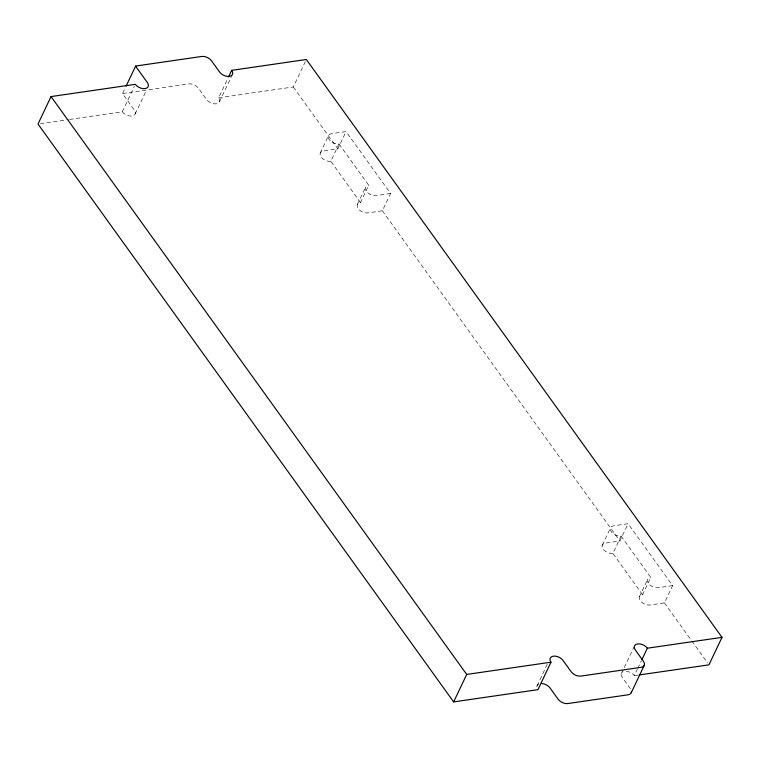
<?xml version="1.0" encoding="UTF-8"?>
<svg xmlns="http://www.w3.org/2000/svg" width="760" height="760" viewBox="0 0 760 760"><rect width="100%" height="100%" fill="white"/><g stroke="black" fill="none" stroke-linecap="round" stroke-linejoin="round"><path stroke-width="0.57" stroke-dasharray="3.8 2.85" d="M69.616 119.453L122.303 111.796A7.524 4.56 25.4 0 0 132.031 116.08A7.524 4.56 25.4 0 0 134.339 110.048L123.205 94.572A7.524 4.56 25.4 0 1 122.588 93.528L125.6 87.181M122.303 111.796L134.339 86.44M135.204 113.953L146.233 90.715M122.588 93.528L188.698 83.923A7.524 4.56 25.4 0 1 198.436 88.207L206.596 99.56A7.524 4.56 25.4 0 0 216.334 103.844A7.524 4.56 25.4 0 0 218.642 97.812L228.171 77.738M219.498 101.716L232.037 75.306M218.642 97.812L293.303 86.963L305.349 61.607M320.216 153.111L328.434 135.802M360.497 202.578L330.809 161.3L339.026 143.991A7.524 4.56 25.4 0 1 329.289 139.707A7.524 4.56 25.4 0 1 331.607 133.674L346.056 131.575L390.592 193.486L382.375 210.795L367.925 212.895A7.524 4.56 25.4 0 1 358.159 208.611A7.524 4.56 25.4 0 1 360.497 202.578L368.714 185.269L339.026 143.991M330.809 161.3A7.524 4.56 25.4 0 1 321.081 157.016A7.524 4.56 25.4 0 1 323.389 150.983L337.839 148.884L346.056 131.575M357.418 204.44L365.626 187.141M602.271 545.224L610.48 527.924M537.092 685.757L547.628 663.565M642.551 594.69L612.864 553.413L621.072 536.114A7.524 4.56 25.4 0 1 611.344 531.829A7.524 4.56 25.4 0 1 613.653 525.797L628.102 523.697L672.638 585.608L664.42 602.908L649.971 605.008A7.524 4.56 25.4 0 1 640.243 600.723A7.524 4.56 25.4 0 1 642.551 594.69L650.769 577.391L621.072 536.114M612.864 553.413A7.524 4.56 25.4 0 1 603.126 549.128A7.524 4.56 25.4 0 1 605.435 543.096L619.885 540.996L628.102 523.697M639.378 596.818L647.596 579.519M621.385 673.512L633.935 647.102M626.25 671.336A7.524 4.56 25.4 0 1 634.296 675.668L637.298 669.332M637.801 668.278L641.317 660.877M40.337 123.7L68.438 119.624M390.592 193.486L376.133 195.586A7.524 4.56 25.4 0 1 366.377 191.311A7.524 4.56 25.4 0 1 368.714 185.269M672.638 585.608L658.188 587.708A7.524 4.56 25.4 0 1 648.451 583.423A7.524 4.56 25.4 0 1 650.769 577.391M634.296 675.668L637.792 675.165M293.303 86.963L337.839 148.884M382.375 210.795L619.885 540.996M664.42 602.908L691.144 640.062M691.828 641.012L707.588 662.919M630.41 688.769L622.25 677.417A7.524 4.56 25.4 0 1 623.124 671.783M536.902 686.964A7.524 4.56 25.4 0 1 538.831 684.028"/><path stroke-width="1.14" d="M231.686 70.338A7.524 4.56 25.4 0 1 229.377 76.37A7.524 4.56 25.4 0 1 219.64 72.086L211.48 60.743A7.524 4.56 25.4 0 0 201.742 56.458L135.632 66.053A7.524 4.56 25.4 0 0 136.249 67.108L147.383 82.584A7.524 4.56 25.4 0 1 145.075 88.616A7.524 4.56 25.4 0 1 135.337 84.331L51.043 96.577L38 124.041L453.653 701.898L537.947 689.662L550.99 662.188A7.524 4.56 25.4 0 1 553.308 656.156A7.524 4.56 25.4 0 1 563.036 660.44L571.197 671.792A7.524 4.56 25.4 0 0 580.934 676.077L641.145 667.337A7.524 4.56 25.4 0 0 643.454 661.304L635.293 649.952A7.524 4.56 25.4 0 1 637.602 643.919A7.524 4.56 25.4 0 1 647.339 648.204L722 637.355L306.346 59.498L231.686 70.338L228.674 76.684M126.103 86.127L135.632 66.053M453.653 701.898L466.697 674.433L550.99 662.188M641.82 659.822L647.339 648.204M631.275 692.673L644.318 665.209M722 637.355L708.957 664.829L638.961 674.994M51.043 96.577L466.697 674.433M541.947 683.572A7.524 4.56 25.4 0 1 549.993 687.914L558.163 699.257A7.524 4.56 25.4 0 0 567.891 703.542L628.102 694.801A7.524 4.56 25.4 0 0 631.465 691.467"/></g></svg>
